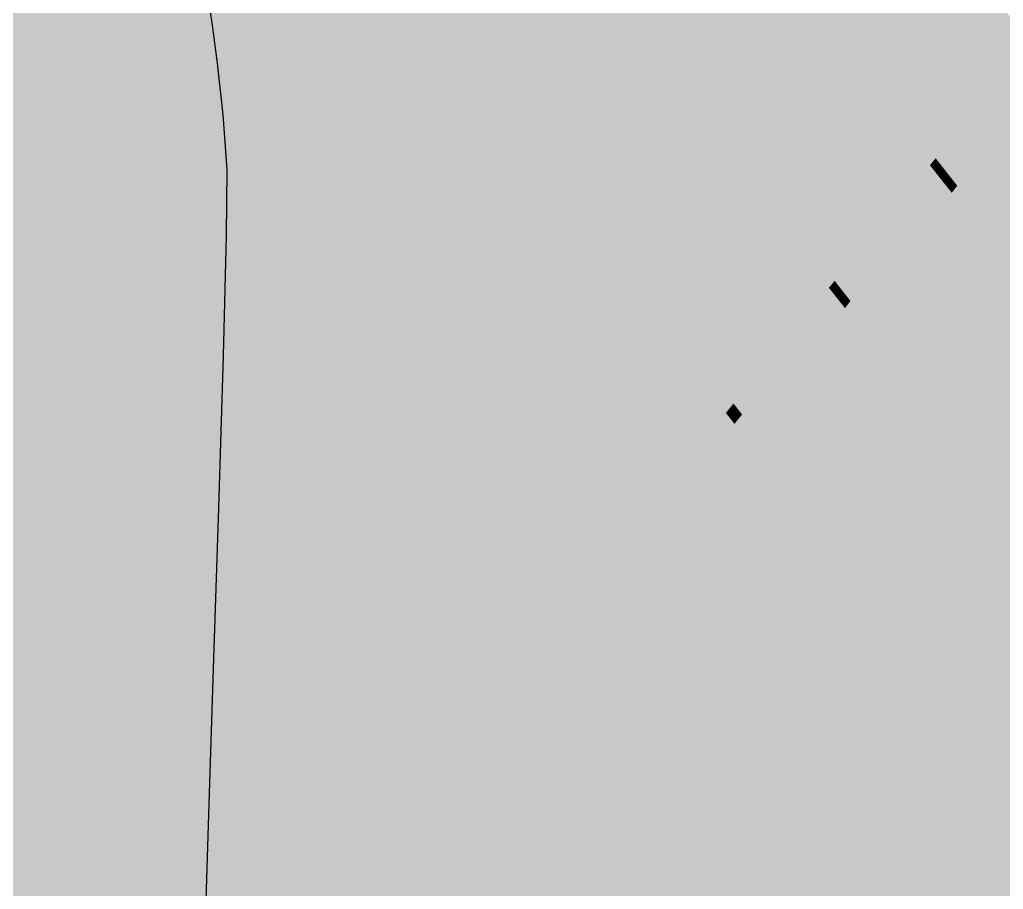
# Model space of a CAD drawing. Header units: millimetres. Extents: x 340454 to 342791, y 6993867 to 6995092.
# Drawn here: x 340781.39 to 340787.93, y 6994583.75 to 6994589.53 of the extents above; entities that cross this region are included whole.
import ezdxf

# ---------------------------------------------------------------- set-up
doc = ezdxf.new("R2010")
doc.units = ezdxf.units.MM
doc.header["$LTSCALE"] = 10
for name, color, linetype in [('A-MODELAGEM', 7, 'Continuous'), ('T-HM-CURVA_MESTRA', 20, 'Continuous'), ('TRAMA', 7, 'Continuous')]:
    doc.layers.add(name, color=color, linetype=linetype)

msp = doc.modelspace()

# ---------------------------------------------------------------- hatches: boundary and pattern name
at = {"layer": 'TRAMA'}
h = msp.add_hatch(dxfattribs=at)
h.set_pattern_fill('AR-HBONE', color=253, scale=0.0015)
h.set_pattern_definition([(45, (340795.55105, 6994588.16572), (0, 0.21552615), [0.4572, -0.1524]), (135, (340795.65882, 6994588.27348), (2e-17, 0.21552615), [0.4572, -0.1524])])
h.paths.add_polyline_path([(340797.3029, 6994588.7644, -0.082433), (340797.2634, 6994589.0025, -0.603956), (340798.4179, 6994589.6096), (340799.3891, 6994590.3458), (340799.7467, 6994591.9973), (340792.4289, 6994586.4499), (340794.2445, 6994586.446)])
h.paths.add_polyline_path([(340794.2445, 6994586.446), (340792.4289, 6994586.4499), (340786.1812, 6994581.7137), (340787.9896, 6994581.7043)])
h.paths.add_polyline_path([(340786.8341, 6994580.8283), (340786.8195, 6994580.8761), (340786.9129, 6994580.888), (340787.0244, 6994580.9726), (340787.0277, 6994580.9772), (340786.8586, 6994580.9995), (340786.8393, 6994581.1408), (340787.0292, 6994581.2964), (340787.2188, 6994581.204), (340787.208, 6994581.2834), (340787.3978, 6994581.4389), (340787.545, 6994581.3672), (340787.9896, 6994581.7043), (340786.1812, 6994581.7137), (340784.1376, 6994580.1646), (340784.8604, 6994579.3321)])
h.paths.add_polyline_path([(340784.8604, 6994579.3321), (340784.1376, 6994580.1646), (340780.2277, 6994577.2006), (340780.6925, 6994576.5708), (340782.0649, 6994576.5637), (340781.7576, 6994576.98), (340782.0764, 6994577.2217), (340782.3952, 6994577.4633)])
h.paths.add_polyline_path([(340782.0649, 6994576.5637), (340780.6925, 6994576.5708), (340784.4229, 6994571.5165), (340784.4065, 6994571.5809), (340784.5525, 6994571.6991), (340784.6951, 6994571.4446), (340784.5935, 6994571.2853), (340785.5882, 6994569.9377), (340785.516, 6994569.6596), (340787.5823, 6994569.6596), (340787.6438, 6994569.8968, 0.226177), (340787.4805, 6994570.7418), (340787.343, 6994570.928), (340787.3316, 6994570.9148), (340787.0896, 6994570.9555), (340787.0344, 6994571.159), (340786.9817, 6994571.0986), (340786.7552, 6994571.1367), (340786.6337, 6994571.047), (340786.3119, 6994570.8094), (340785.2713, 6994572.2194), (340785.2382, 6994572.2297), (340785.3754, 6994571.9849), (340785.2837, 6994571.8411), (340785.1474, 6994571.8834), (340785.0868, 6994572.1212), (340785.2256, 6994572.2336), (340785.1342, 6994572.262), (340785.0784, 6994572.4807), (340784.9995, 6994572.5877), (340784.9961, 6994572.587), (340785.0581, 6994572.4586), (340784.9128, 6994572.2319), (340785.0349, 6994572.014), (340784.9431, 6994571.8702), (340784.8069, 6994571.9125), (340784.7462, 6994572.1503), (340784.8797, 6994572.2584), (340784.7156, 6994572.2814), (340784.6126, 6994572.1207), (340784.4265, 6994572.1468), (340784.5089, 6994572.4047), (340784.4474, 6994572.6458), (340784.6113, 6994572.7785), (340784.5348, 6994572.8023), (340784.4741, 6994573.0401), (340784.5939, 6994573.1371), (340784.207, 6994573.6613), (340784.2052, 6994573.662), (340784.2058, 6994573.663), (340784.127, 6994573.7698), (340784.0064, 6994573.838), (340784.0027, 6994573.9382)])
h.paths.add_polyline_path([(340784.307, 6994573.0271), (340784.4497, 6994572.7726), (340784.3579, 6994572.6288), (340784.2217, 6994572.6711), (340784.161, 6994572.9089)], flags=16)
h.paths.add_polyline_path([(340784.2803, 6994572.6328), (340784.423, 6994572.3783), (340784.3312, 6994572.2344), (340784.195, 6994572.2768), (340784.1344, 6994572.5145)], flags=16)
h.paths.add_polyline_path([(340784.5792, 6994572.0935), (340784.7218, 6994571.839), (340784.63, 6994571.6951), (340784.4938, 6994571.7375), (340784.4332, 6994571.9752)], flags=16)
h.paths.add_polyline_path([(340784.8655, 6994571.8742), (340785.0082, 6994571.6197), (340784.9512, 6994571.5304), (340785.015, 6994571.3983), (340785.0866, 6994571.6228), (340785.0601, 6994571.7269), (340785.2061, 6994571.8451), (340785.3487, 6994571.5906), (340785.257, 6994571.4467), (340785.2528, 6994571.448), (340785.1978, 6994571.3622), (340785.0135, 6994571.388), (340784.8847, 6994571.1871), (340784.6987, 6994571.2132), (340784.7874, 6994571.4911), (340784.8376, 6994571.5004), (340784.7802, 6994571.5182), (340784.7196, 6994571.756)], flags=16)
h.paths.add_polyline_path([(340785.441, 6994571.637), (340785.6088, 6994571.6681), (340785.6708, 6994571.5396), (340785.5383, 6994571.3331), (340785.3523, 6994571.3591)], flags=16)
h.paths.add_polyline_path([(340785.0296, 6994571.2038), (340785.3201, 6994571.2313), (340785.4146, 6994571.0893), (340785.3208, 6994570.9818), (340785.0788, 6994571.0224)], flags=16)
h.paths.add_polyline_path([(340785.7042, 6994571.3168), (340785.8467, 6994571.3216), (340785.9822, 6994571.1169), (340785.8831, 6994570.9573), (340785.6648, 6994571.1508)], flags=16)
h.paths.add_polyline_path([(340785.3795, 6994571.02), (340785.67, 6994571.0476), (340785.7645, 6994570.9055), (340785.6707, 6994570.798), (340785.4287, 6994570.8386)], flags=16)
h.paths.add_polyline_path([(340814.6181, 6994581.9712), (340813.7431, 6994581.3008), (340814.2518, 6994580.6509), (340814.6181, 6994580.8343)])
h.paths.add_polyline_path([(340810.7105, 6994586.4099), (340809.9302, 6994586.4116), (340810.2148, 6994586.0302)])
edge = h.paths.add_edge_path()
edge.add_line((340803.8866, 6994595.1356), (340799.7467, 6994591.9973))
edge.add_line((340799.7467, 6994591.9973), (340799.3891, 6994590.3458))
edge.add_line((340799.3891, 6994590.3458), (340804.2474, 6994594.0288))
edge.add_line((340804.2474, 6994594.0288), (340804.489, 6994593.71))
edge.add_line((340804.489, 6994593.71), (340804.7307, 6994593.3913))
edge.add_line((340804.7307, 6994593.3913), (340804.7258, 6994593.3875))
edge.add_line((340804.7258, 6994593.3875), (340809.9302, 6994586.4116))
edge.add_line((340809.9302, 6994586.4116), (340810.7105, 6994586.4099))
edge.add_line((340810.7105, 6994586.4099), (340811.0218, 6994586.6485))
edge.add_line((340811.0218, 6994586.6485), (340810.1438, 6994586.6485))
edge.add_arc((341156.5, 6994848.5549), 434.2322, 215.704377, 217.095716, ccw=False)
edge = h.paths.add_edge_path()
edge.add_arc((341149.6129, 6994843.6542), 425.7899, 222.78602, 222.79408, ccw=False)
edge.add_line((340837.1276, 6994554.4312), (340835.6005, 6994554.4379))
edge.add_line((340835.6005, 6994554.4379), (340823.9081, 6994543.6563))
edge.add_line((340823.9081, 6994543.6563), (340825.5235, 6994543.6492))
edge.add_line((340825.5235, 6994543.6492), (340837.1683, 6994554.3872))
edge = h.paths.add_edge_path()
edge.add_line((340834.9275, 6994556.8265), (340834.3865, 6994556.8265))
edge.add_arc((341149.6099, 6994843.6516), 426.186, 222.299384, 222.538535)
edge.add_line((340835.5864, 6994555.5133), (340835.5867, 6994555.5136))
edge.add_line((340835.5867, 6994555.5136), (340835.8574, 6994555.2188))
edge.add_line((340835.8574, 6994555.2188), (340836.128, 6994554.9242))
edge.add_line((340836.128, 6994554.9242), (340835.6005, 6994554.4379))
edge.add_line((340835.6005, 6994554.4379), (340837.1276, 6994554.4312))
edge.add_arc((341149.6129, 6994843.6542), 425.7899, 222.348361, 222.78602, ccw=False)
edge = h.paths.add_edge_path()
edge.add_line((340814.6181, 6994580.8343), (340814.2522, 6994580.6504))
edge.add_arc((341149.6099, 6994843.6516), 426.186, 218.104996, 222.299384)
edge.add_line((340834.3865, 6994556.8265), (340834.9275, 6994556.8265))
edge.add_arc((341149.1922, 6994843.2736), 425.2226, 218.110563, 222.348646, ccw=False)
h.paths.add_polyline_path([(340817.9425, 6994536.6586), (340816.3612, 6994536.6973), (340815.1677, 6994535.5967), (340815.361, 6994535.3774), (340815.3549, 6994535.3721), (340815.8828, 6994534.7592)])
h.paths.add_polyline_path([(340820.1464, 6994538.6908), (340819.4247, 6994539.5221), (340816.3612, 6994536.6973), (340817.9425, 6994536.6586)], flags=17)
h.paths.add_polyline_path([(340818.5808, 6994538.0143), (340819.6258, 6994538.9288), (340819.6316, 6994538.9338), (340819.6094, 6994538.9591), (340818.5702, 6994538.0496), (340818.5587, 6994538.0396)], flags=16)
h.paths.add_polyline_path([(340819.6872, 6994538.8703), (340818.6479, 6994537.9608), (340818.6364, 6994537.9508), (340818.6585, 6994537.9254), (340819.7036, 6994538.84), (340819.7093, 6994538.845)], flags=16)
h.paths.add_polyline_path([(340818.6326, 6994537.9551), (340818.6105, 6994537.9804), (340818.5846, 6994538.01), (340818.5961, 6994538.02), (340819.6353, 6994538.9295), (340819.6575, 6994538.9042), (340819.6834, 6994538.8746)], flags=16)
h.paths.add_polyline_path([(340818.6623, 6994537.9212), (340818.6738, 6994537.9312), (340819.7131, 6994538.8407), (340819.7352, 6994538.8154), (340819.7611, 6994538.7858), (340819.8742, 6994538.6471), (340819.8693, 6994538.6429), (340819.8449, 6994538.6215), (340818.859, 6994537.7649), (340818.862, 6994537.7614), (340818.8328, 6994537.7358), (340818.7151, 6994537.8704), (340818.7103, 6994537.8662), (340818.6882, 6994537.8916)], flags=16)
h.paths.add_polyline_path([(340818.5549, 6994538.0439), (340818.5327, 6994538.0692), (340818.5443, 6994538.0792), (340819.5835, 6994538.9887), (340819.6057, 6994538.9634)], flags=16)
h.paths.add_polyline_path([(340818.779, 6994537.8071), (340819.8106, 6994538.7099), (340819.8461, 6994538.6694), (340818.8145, 6994537.7666)], flags=0)
h.paths.add_polyline_path([(340825.5235, 6994543.6492), (340823.9081, 6994543.6563), (340819.4247, 6994539.5221), (340820.1464, 6994538.6908)], flags=17)
h.paths.add_polyline_path([(340821.1937, 6994540.2383), (340820.1545, 6994539.3288), (340820.143, 6994539.3187), (340820.1651, 6994539.2934), (340821.2101, 6994540.2079), (340821.2159, 6994540.2129)], flags=16)
h.paths.add_polyline_path([(340821.1419, 6994540.2975), (340821.1641, 6994540.2722), (340821.19, 6994540.2426), (340820.1392, 6994539.323), (340820.1171, 6994539.3483), (340820.0911, 6994539.3779), (340820.1027, 6994539.388)], flags=16)
h.paths.add_polyline_path([(340820.2466, 6994539.2003), (340820.2687, 6994539.175), (340820.2735, 6994539.1791), (340820.2707, 6994539.1823)], flags=16)
h.paths.add_polyline_path([(340820.191, 6994539.2638), (340821.236, 6994540.1783), (340821.2418, 6994540.1833), (340821.2197, 6994540.2087), (340820.1804, 6994539.2992), (340820.1689, 6994539.2891)], flags=16)
h.paths.add_polyline_path([(340821.2456, 6994540.1791), (340821.2677, 6994540.1537), (340821.2974, 6994540.1198), (340820.2581, 6994539.2103), (340820.2466, 6994539.2003), (340820.2207, 6994539.2299), (340820.1948, 6994539.2595), (340820.2063, 6994539.2696)], flags=16)
h.paths.add_polyline_path([(340820.3922, 6994539.0532), (340820.3874, 6994539.0489), (340820.3881, 6994539.0481), (340820.3929, 6994539.0524)], flags=16)
h.paths.add_polyline_path([(340821.3072, 6994540.0893), (340821.312, 6994540.0936), (340821.4326, 6994539.9558), (340821.4277, 6994539.9516), (340821.4045, 6994539.9781), (340820.3729, 6994539.0753), (340820.3374, 6994539.1159), (340821.369, 6994540.0186)], flags=16)
h.paths.add_polyline_path([(340821.4326, 6994539.9558), (340821.4287, 6994539.9603), (340821.4238, 6994539.956), (340821.4033, 6994539.9303)], flags=0)
edge = h.paths.add_edge_path()
edge.add_line((340829.4804, 6994549.0904), (340835.2682, 6994554.6777))
edge.add_line((340835.2682, 6994554.6777), (340834.9976, 6994554.9723))
edge.add_line((340834.9976, 6994554.9723), (340835.2919, 6994555.2426))
edge.add_arc((341149.6099, 6994843.6516), 426.586, 222.250518, 222.538586, ccw=False)
edge.add_line((340833.8459, 6994556.8265), (340833.1707, 6994556.8265))
edge.add_arc((341149.6099, 6994843.6516), 427.086, 222.189617, 222.391963)
edge.add_arc((340833.4471, 6994555.0366), 1, -47.31989, 42.39196, ccw=False)
edge.add_line((340834.125, 6994554.3014), (340833.7555, 6994553.9608))
edge.add_arc((340833.3161, 6994554.3155), 0.5648, 304.27244, 321.08777, ccw=False)
edge.add_line((340833.6341, 6994553.8488), (340814.5635, 6994536.2414))
edge.add_line((340814.5635, 6994536.2414), (340814.9393, 6994535.8756))
edge.add_line((340814.9393, 6994535.8756), (340829.4804, 6994549.0904))
h.paths.add_polyline_path([(340820.5685, 6994541.8006), (340822.3498, 6994543.4432)], flags=16)
h.paths.add_polyline_path([(340804.7718, 6994593.3259), (340805.5586, 6994592.3156), (340805.2953, 6994592.6242), (340805.0022, 6994593.017)], flags=17)
h.paths.add_polyline_path([(340798.235, 6994591.7693), (340798.1847, 6994591.7311), (340800.1157, 6994593.1949), (340800.166, 6994593.2331)])
h = msp.add_hatch(dxfattribs=at)
h.set_pattern_fill('MUDST', color=253, scale=0.8)
h.set_pattern_definition([(0, (340635.80378, 6994418.6693), (0.4, 0.2), [0.2, -0.2, 0, -0.2, 0, -0.2])])
h.paths.add_polyline_path([(340808.0057, 6994580.9863), (340811.5949, 6994582.6062, -0.002074), (340809.3998, 6994585.4775), (340805.0417, 6994583.941, -0.464239), (340800.8192, 6994582.4523), (340788.2565, 6994578.0232, -0.313055), (340789.5571, 6994576.1495, -0.281576), (340788.4681, 6994574.369, 0.168125), (340787.5705, 6994570.5947, -0.181201), (340787.6438, 6994569.8968), (340786.4866, 6994565.4377), (340788.5497, 6994564.6844), (340790.0175, 6994568.3153), (340795.4723, 6994573.5076), (340796.071, 6994576.8837)])
h.paths.add_polyline_path([(340787.3813, 6994568.4216), (340787.7733, 6994568.3095), (340787.7825, 6994568.3418), (340787.3906, 6994568.454)], flags=16)
h.paths.add_polyline_path([(340788.054, 6994569.2905), (340787.662, 6994569.4026), (340787.6528, 6994569.3703), (340788.0447, 6994569.2582)], flags=16)
h.paths.add_polyline_path([(340788.1728, 6994569.7056), (340788.1108, 6994569.4889), (340788.2578, 6994569.4468), (340788.256, 6994569.4406), (340788.2471, 6994569.4095), (340787.8833, 6994568.155), (340787.8878, 6994568.1538), (340787.8771, 6994568.1164), (340787.7301, 6994568.1585), (340787.6681, 6994567.9418), (340787.2761, 6994568.0539), (340787.3364, 6994568.2646), (340787.3499, 6994568.3117), (340787.3634, 6994568.3591), (340787.377, 6994568.4065), (340787.769, 6994568.2944), (340787.7597, 6994568.262), (340787.7461, 6994568.2146), (340787.7319, 6994568.1647), (340787.7932, 6994568.1472), (340787.7934, 6994568.1478), (340788.1703, 6994569.4651), (340788.109, 6994569.4827), (340788.099, 6994569.4479), (340788.0855, 6994569.4005), (340788.0719, 6994569.353), (340788.0583, 6994569.3056), (340787.6664, 6994569.4177), (340787.6756, 6994569.4501), (340787.6892, 6994569.4975), (340787.7028, 6994569.5449), (340787.7163, 6994569.5924), (340787.7808, 6994569.8178)], flags=16)
h.paths.add_polyline_path([(340787.9861, 6994569.0533), (340787.5942, 6994569.1655), (340787.5849, 6994569.1331), (340787.9769, 6994569.021)], flags=16)
h.paths.add_polyline_path([(340788.0404, 6994569.2431), (340788.0312, 6994569.2107), (340788.0176, 6994569.1633), (340788.004, 6994569.1158), (340787.9905, 6994569.0684), (340787.5985, 6994569.1806), (340787.6077, 6994569.2129), (340787.6213, 6994569.2603), (340787.6349, 6994569.3078), (340787.6485, 6994569.3552)], flags=16)
h.paths.add_polyline_path([(340787.9183, 6994568.8161), (340787.5263, 6994568.9283), (340787.5171, 6994568.896), (340787.909, 6994568.7838)], flags=16)
h.paths.add_polyline_path([(340787.9726, 6994569.0059), (340787.9633, 6994568.9735), (340787.9497, 6994568.9261), (340787.9362, 6994568.8787), (340787.9226, 6994568.8312), (340787.5306, 6994568.9434), (340787.5399, 6994568.9757), (340787.5535, 6994569.0232), (340787.567, 6994569.0706), (340787.5806, 6994569.118)], flags=16)
h.paths.add_polyline_path([(340787.8504, 6994568.579), (340787.4584, 6994568.6911), (340787.4492, 6994568.6588), (340787.8411, 6994568.5466)], flags=16)
h.paths.add_polyline_path([(340787.9047, 6994568.7687), (340787.8954, 6994568.7364), (340787.8819, 6994568.6889), (340787.8683, 6994568.6415), (340787.8547, 6994568.5941), (340787.4628, 6994568.7062), (340787.472, 6994568.7386), (340787.4856, 6994568.786), (340787.4992, 6994568.8334), (340787.5127, 6994568.8809)], flags=16)
h.paths.add_polyline_path([(340787.8368, 6994568.5315), (340787.8276, 6994568.4992), (340787.814, 6994568.4518), (340787.8004, 6994568.4043), (340787.7869, 6994568.3569), (340787.3949, 6994568.4691), (340787.4041, 6994568.5014), (340787.4177, 6994568.5488), (340787.4313, 6994568.5963), (340787.4449, 6994568.6437)], flags=16)
h.paths.add_polyline_path([(340811.3994, 6994573.994), (340811.8989, 6994574.4546), (340811.6228, 6994574.7539), (340811.1234, 6994574.2933)], flags=24)

# ---------------------------------------------------------------- linework, layer by layer
at = {"layer": 'A-MODELAGEM', "color": 11, "linetype": 'Continuous', "lineweight": -3}
for points in [[(340778.5567, 6994594.5658), (340778.009, 6994584.0229), (340784.5811, 6994585.9455)], [(340778.7715, 6994594.5297), (340778.5567, 6994594.5658), (340784.5811, 6994585.9455)], [(340778.7715, 6994594.5297), (340784.5811, 6994585.9455), (340785.0982, 6994586.5015)], [(340778.7715, 6994594.5297), (340785.0982, 6994586.5015), (340778.878, 6994594.5118)], [(340778.878, 6994594.5118), (340785.0982, 6994586.5015), (340785.1132, 6994586.5175)], [(340778.8901, 6994594.5098), (340778.878, 6994594.5118), (340785.1132, 6994586.5175)], [(340778.8901, 6994594.5098), (340785.1132, 6994586.5175), (340785.1396, 6994586.5459)], [(340778.8901, 6994594.5098), (340785.1396, 6994586.5459), (340779.9495, 6994594.332)], [(340779.9495, 6994594.332), (340785.1396, 6994586.5459), (340785.2986, 6994586.7169)], [(340780.2514, 6994594.2813), (340779.9495, 6994594.332), (340785.2986, 6994586.7169)], [(340780.2514, 6994594.2813), (340785.2986, 6994586.7169), (340785.809, 6994587.2656)], [(340780.2514, 6994594.2813), (340785.809, 6994587.2656), (340780.3508, 6994594.2646)], [(340780.3508, 6994594.2646), (340785.809, 6994587.2656), (340785.8246, 6994587.2824)], [(340780.3508, 6994594.2646), (340785.8246, 6994587.2824), (340780.45, 6994594.248)], [(340780.45, 6994594.248), (340785.8246, 6994587.2824), (340785.8404, 6994587.2994)], [(340780.4665, 6994594.2452), (340780.45, 6994594.248), (340785.8404, 6994587.2994)], [(340780.4665, 6994594.2452), (340785.8404, 6994587.2994), (340785.8657, 6994587.3266)], [(340780.4665, 6994594.2452), (340785.8657, 6994587.3266), (340781.4379, 6994594.0822)], [(340781.8314, 6994594.0161), (340781.4379, 6994594.0822), (340786.0316, 6994587.5049)], [(340781.4379, 6994594.0822), (340785.8657, 6994587.3266), (340786.0316, 6994587.5049)], [(340781.8314, 6994594.0161), (340786.5354, 6994588.0465), (340781.9252, 6994594.0004)], [(340781.8314, 6994594.0161), (340786.0316, 6994587.5049), (340786.5354, 6994588.0465)], [(340781.9457, 6994593.9969), (340781.9252, 6994594.0004), (340786.5523, 6994588.0647)], [(340781.9252, 6994594.0004), (340786.5354, 6994588.0465), (340786.5523, 6994588.0647)], [(340782.8377, 6994593.8472), (340781.9457, 6994593.9969), (340786.5765, 6994588.0907)], [(340781.9457, 6994593.9969), (340786.5523, 6994588.0647), (340786.5765, 6994588.0907)], [(340783.3199, 6994593.7663), (340782.8377, 6994593.8472), (340786.7486, 6994588.2757)], [(340782.8377, 6994593.8472), (340786.5765, 6994588.0907), (340786.7486, 6994588.2757)], [(340787.2455, 6994588.81), (340783.4079, 6994593.7515), (340783.3199, 6994593.7663)], [(340787.2455, 6994588.81), (340783.3199, 6994593.7663), (340786.7486, 6994588.2757)], [(340787.2635, 6994588.8293), (340783.4322, 6994593.7474), (340783.4079, 6994593.7515)], [(340787.2635, 6994588.8293), (340783.4079, 6994593.7515), (340787.2455, 6994588.81)], [(340787.2867, 6994588.8542), (340784.2442, 6994593.6111), (340783.4322, 6994593.7474)], [(340787.2867, 6994588.8542), (340783.4322, 6994593.7474), (340787.2635, 6994588.8293)], [(340784.8164, 6994593.5151), (340784.2442, 6994593.6111), (340787.465, 6994589.0459)], [(340787.465, 6994589.0459), (340784.2442, 6994593.6111), (340787.2867, 6994588.8542)], [(340787.955, 6994589.5727), (340784.8164, 6994593.5151), (340787.465, 6994589.0459)], [(340788.0194, 6994589.4918), (340787.955, 6994589.5727), (340787.465, 6994589.0459)], [(340788.0194, 6994589.4918), (340787.465, 6994589.0459), (340787.536, 6994588.9451)], [(340788.1098, 6994589.3783), (340788.0194, 6994589.4918), (340787.536, 6994588.9451)], [(340788.1098, 6994589.3783), (340787.536, 6994588.9451), (340787.6362, 6994588.8032)], [(340788.1423, 6994589.3374), (340788.1098, 6994589.3783), (340787.6362, 6994588.8032)], [(340788.1423, 6994589.3374), (340787.6362, 6994588.8032), (340787.6723, 6994588.752)], [(340788.1803, 6994589.2896), (340788.1423, 6994589.3374), (340787.6723, 6994588.752)], [(340788.1803, 6994589.2896), (340787.6723, 6994588.752), (340787.7146, 6994588.692)], [(340788.2255, 6994589.2329), (340788.1803, 6994589.2896), (340787.7146, 6994588.692)], [(340788.2255, 6994589.2329), (340787.7146, 6994588.692), (340787.765, 6994588.6206)], [(340788.2799, 6994589.1645), (340788.2255, 6994589.2329), (340787.765, 6994588.6206)], [(340788.2799, 6994589.1645), (340787.765, 6994588.6206), (340787.8258, 6994588.5344)], [(340788.3469, 6994589.0804), (340788.2799, 6994589.1645), (340787.8258, 6994588.5344)], [(340788.3469, 6994589.0804), (340787.8258, 6994588.5344), (340787.9009, 6994588.428)], [(340788.4312, 6994588.9745), (340788.3469, 6994589.0804), (340787.9009, 6994588.428)], [(340787.536, 6994588.9451), (340787.465, 6994589.0459), (340787.2867, 6994588.8542)], [(340788.4312, 6994588.9745), (340787.9009, 6994588.428), (340787.9957, 6994588.2935)], [(340787.536, 6994588.9451), (340787.2867, 6994588.8542), (340787.3663, 6994588.7531)], [(340787.6362, 6994588.8032), (340787.536, 6994588.9451), (340787.3663, 6994588.7531)], [(340787.3434, 6994588.7273), (340787.2635, 6994588.8293), (340787.2455, 6994588.81)], [(340787.3663, 6994588.7531), (340787.2867, 6994588.8542), (340787.2635, 6994588.8293)], [(340787.3663, 6994588.7531), (340787.2635, 6994588.8293), (340787.3434, 6994588.7273)], [(340787.3263, 6994588.708), (340787.2455, 6994588.81), (340786.7486, 6994588.2757)], [(340787.3434, 6994588.7273), (340787.2455, 6994588.81), (340787.3263, 6994588.708)], [(340787.4781, 6994588.6112), (340787.3663, 6994588.7531), (340787.3434, 6994588.7273)], [(340787.4781, 6994588.6112), (340787.6362, 6994588.8032), (340787.3663, 6994588.7531)], [(340787.6723, 6994588.752), (340787.6362, 6994588.8032), (340787.4781, 6994588.6112)], [(340787.5183, 6994588.5602), (340787.6723, 6994588.752), (340787.4781, 6994588.6112)], [(340787.7146, 6994588.692), (340787.6723, 6994588.752), (340787.5183, 6994588.5602)], [(340787.3263, 6994588.708), (340786.7486, 6994588.2757), (340786.8351, 6994588.1524)], [(340787.4398, 6994588.5647), (340787.3263, 6994588.708), (340786.8351, 6994588.1524)], [(340787.4557, 6994588.584), (340787.3434, 6994588.7273), (340787.3263, 6994588.708)], [(340787.4398, 6994588.5647), (340787.4557, 6994588.584), (340787.3263, 6994588.708)], [(340787.4781, 6994588.6112), (340787.3434, 6994588.7273), (340787.4557, 6994588.584)], [(340787.5654, 6994588.5004), (340787.7146, 6994588.692), (340787.5183, 6994588.5602)], [(340787.765, 6994588.6206), (340787.7146, 6994588.692), (340787.5654, 6994588.5004)], [(340787.6212, 6994588.4295), (340787.765, 6994588.6206), (340787.5654, 6994588.5004)], [(340787.8258, 6994588.5344), (340787.765, 6994588.6206), (340787.6212, 6994588.4295)], [(340787.4398, 6994588.5647), (340786.8351, 6994588.1524), (340786.9571, 6994587.9786)], [(340787.4806, 6994588.5132), (340787.4398, 6994588.5647), (340786.9571, 6994587.9786)], [(340787.496, 6994588.5325), (340787.4557, 6994588.584), (340787.4398, 6994588.5647)], [(340787.4806, 6994588.5132), (340787.496, 6994588.5325), (340787.4398, 6994588.5647)], [(340787.5183, 6994588.5602), (340787.4781, 6994588.6112), (340787.4557, 6994588.584)], [(340787.5183, 6994588.5602), (340787.4557, 6994588.584), (340787.496, 6994588.5325)], [(340787.5654, 6994588.5004), (340787.5183, 6994588.5602), (340787.496, 6994588.5325)], [(340787.4806, 6994588.5132), (340786.9571, 6994587.9786), (340787.0011, 6994587.916)], [(340787.5283, 6994588.4529), (340787.4806, 6994588.5132), (340787.0011, 6994587.916)], [(340787.5433, 6994588.4721), (340787.496, 6994588.5325), (340787.4806, 6994588.5132)], [(340787.5283, 6994588.4529), (340787.5433, 6994588.4721), (340787.4806, 6994588.5132)], [(340787.5654, 6994588.5004), (340787.496, 6994588.5325), (340787.5433, 6994588.4721)], [(340787.6212, 6994588.4295), (340787.5654, 6994588.5004), (340787.5433, 6994588.4721)], [(340787.6886, 6994588.3439), (340787.8258, 6994588.5344), (340787.6212, 6994588.4295)], [(340787.9009, 6994588.428), (340787.8258, 6994588.5344), (340787.6886, 6994588.3439)], [(340787.5283, 6994588.4529), (340787.0011, 6994587.916), (340787.0527, 6994587.8425)], [(340787.585, 6994588.3813), (340787.5283, 6994588.4529), (340787.0527, 6994587.8425)], [(340787.5994, 6994588.4005), (340787.5433, 6994588.4721), (340787.5283, 6994588.4529)], [(340787.585, 6994588.3813), (340787.5994, 6994588.4005), (340787.5283, 6994588.4529)], [(340787.6212, 6994588.4295), (340787.5433, 6994588.4721), (340787.5994, 6994588.4005)], [(340787.6886, 6994588.3439), (340787.6212, 6994588.4295), (340787.5994, 6994588.4005)], [(340787.7715, 6994588.2387), (340787.9009, 6994588.428), (340787.6886, 6994588.3439)], [(340787.9957, 6994588.2935), (340787.9009, 6994588.428), (340787.7715, 6994588.2387)], [(340787.585, 6994588.3813), (340787.0527, 6994587.8425), (340787.114, 6994587.7551)], [(340787.6534, 6994588.295), (340787.585, 6994588.3813), (340787.114, 6994587.7551)], [(340787.6671, 6994588.3141), (340787.5994, 6994588.4005), (340787.585, 6994588.3813)], [(340787.6534, 6994588.295), (340787.6671, 6994588.3141), (340787.585, 6994588.3813)], [(340787.6886, 6994588.3439), (340787.5994, 6994588.4005), (340787.6671, 6994588.3141)], [(340787.6534, 6994588.295), (340787.114, 6994587.7551), (340787.1882, 6994587.6495)], [(340787.7374, 6994588.1889), (340787.6534, 6994588.295), (340787.1882, 6994587.6495)], [(340787.7504, 6994588.2078), (340787.6671, 6994588.3141), (340787.6534, 6994588.295)], [(340787.7374, 6994588.1889), (340787.7504, 6994588.2078), (340787.6534, 6994588.295)], [(340787.7715, 6994588.2387), (340787.6886, 6994588.3439), (340787.6671, 6994588.3141)], [(340787.7715, 6994588.2387), (340787.6671, 6994588.3141), (340787.7504, 6994588.2078)], [(340787.8759, 6994588.1062), (340787.9957, 6994588.2935), (340787.7715, 6994588.2387)], [(340788.1194, 6994588.1182), (340787.9957, 6994588.2935), (340787.8759, 6994588.1062)], [(340786.8351, 6994588.1524), (340786.7486, 6994588.2757), (340786.5765, 6994588.0907)], [(340787.8759, 6994588.1062), (340787.7715, 6994588.2387), (340787.7504, 6994588.2078)], [(340787.7374, 6994588.1889), (340787.1882, 6994587.6495), (340787.2796, 6994587.5192)], [(340787.8433, 6994588.0552), (340787.7374, 6994588.1889), (340787.2796, 6994587.5192)], [(340787.8553, 6994588.0739), (340787.7504, 6994588.2078), (340787.7374, 6994588.1889)], [(340787.8433, 6994588.0552), (340787.8553, 6994588.0739), (340787.7374, 6994588.1889)], [(340787.8759, 6994588.1062), (340787.7504, 6994588.2078), (340787.8553, 6994588.0739)], [(340786.8351, 6994588.1524), (340786.5765, 6994588.0907), (340786.6724, 6994587.9683)], [(340786.9571, 6994587.9786), (340786.8351, 6994588.1524), (340786.6724, 6994587.9683)], [(340788.0115, 6994587.9341), (340787.8759, 6994588.1062), (340787.8553, 6994588.0739)], [(340788.0115, 6994587.9341), (340788.1194, 6994588.1182), (340787.8759, 6994588.1062)], [(340786.6325, 6994587.9233), (340786.5354, 6994588.0465), (340786.0316, 6994587.5049)], [(340786.6485, 6994587.9413), (340786.5523, 6994588.0647), (340786.5354, 6994588.0465)], [(340786.6485, 6994587.9413), (340786.5354, 6994588.0465), (340786.6325, 6994587.9233)], [(340786.6724, 6994587.9683), (340786.5765, 6994588.0907), (340786.5523, 6994588.0647)], [(340786.6724, 6994587.9683), (340786.5523, 6994588.0647), (340786.6485, 6994587.9413)], [(340787.8433, 6994588.0552), (340787.2796, 6994587.5192), (340787.3952, 6994587.3545)], [(340787.9808, 6994587.8817), (340787.8433, 6994588.0552), (340787.3952, 6994587.3545)], [(340787.9915, 6994587.9), (340787.8553, 6994588.0739), (340787.8433, 6994588.0552)], [(340787.9808, 6994587.8817), (340787.9915, 6994587.9), (340787.8433, 6994588.0552)], [(340788.0115, 6994587.9341), (340787.8553, 6994588.0739), (340787.9915, 6994587.9)], [(340786.8071, 6994587.7965), (340786.6724, 6994587.9683), (340786.6485, 6994587.9413)], [(340786.9571, 6994587.9786), (340786.6724, 6994587.9683), (340786.8071, 6994587.7965)], [(340787.0011, 6994587.916), (340786.9571, 6994587.9786), (340786.8071, 6994587.7965)], [(340786.6325, 6994587.9233), (340786.0316, 6994587.5049), (340786.1335, 6994587.3589)], [(340786.7689, 6994587.7502), (340786.6325, 6994587.9233), (340786.1335, 6994587.3589)], [(340786.7836, 6994587.768), (340786.6485, 6994587.9413), (340786.6325, 6994587.9233)], [(340786.7836, 6994587.768), (340786.6325, 6994587.9233), (340786.7689, 6994587.7502)], [(340786.8071, 6994587.7965), (340786.6485, 6994587.9413), (340786.7836, 6994587.768)], [(340787.0011, 6994587.916), (340786.8071, 6994587.7965), (340786.8556, 6994587.7347)], [(340787.0527, 6994587.8425), (340787.0011, 6994587.916), (340786.8556, 6994587.7347)], [(340787.0527, 6994587.8425), (340786.8556, 6994587.7347), (340786.9123, 6994587.6624)], [(340787.114, 6994587.7551), (340787.0527, 6994587.8425), (340786.9123, 6994587.6624)], [(340787.9808, 6994587.8817), (340787.3952, 6994587.3545), (340787.546, 6994587.1397)], [(340788.1664, 6994587.6473), (340787.9808, 6994587.8817), (340787.546, 6994587.1397)], [(340786.8556, 6994587.7347), (340786.8071, 6994587.7965), (340786.7836, 6994587.768)], [(340786.7689, 6994587.7502), (340786.1335, 6994587.3589), (340786.2772, 6994587.1531)], [(340786.818, 6994587.6879), (340786.7689, 6994587.7502), (340786.2772, 6994587.1531)], [(340786.8322, 6994587.7056), (340786.7836, 6994587.768), (340786.7689, 6994587.7502)], [(340786.8322, 6994587.7056), (340786.7689, 6994587.7502), (340786.818, 6994587.6879)], [(340786.8556, 6994587.7347), (340786.7836, 6994587.768), (340786.8322, 6994587.7056)], [(340786.8891, 6994587.6326), (340786.8322, 6994587.7056), (340786.818, 6994587.6879)], [(340786.9123, 6994587.6624), (340786.8556, 6994587.7347), (340786.8322, 6994587.7056)], [(340786.9123, 6994587.6624), (340786.8322, 6994587.7056), (340786.8891, 6994587.6326)], [(340786.9796, 6994587.5765), (340787.114, 6994587.7551), (340786.9123, 6994587.6624)], [(340787.1882, 6994587.6495), (340787.114, 6994587.7551), (340786.9796, 6994587.5765)], [(340786.818, 6994587.6879), (340786.2772, 6994587.1531), (340786.3291, 6994587.0789)], [(340786.8754, 6994587.615), (340786.818, 6994587.6879), (340786.3291, 6994587.0789)], [(340786.8891, 6994587.6326), (340786.818, 6994587.6879), (340786.8754, 6994587.615)], [(340786.9796, 6994587.5765), (340786.9123, 6994587.6624), (340786.8891, 6994587.6326)], [(340787.0609, 6994587.4728), (340787.1882, 6994587.6495), (340786.9796, 6994587.5765)], [(340787.2796, 6994587.5192), (340787.1882, 6994587.6495), (340787.0609, 6994587.4728)], [(340788.1664, 6994587.6473), (340787.546, 6994587.1397), (340787.7508, 6994586.8479)], [(340788.3976, 6994587.3554), (340788.1664, 6994587.6473), (340787.7508, 6994586.8479)], [(340786.8754, 6994587.615), (340786.3291, 6994587.0789), (340786.3898, 6994586.9919)], [(340786.9436, 6994587.5285), (340786.8754, 6994587.615), (340786.3898, 6994586.9919)], [(340786.9567, 6994587.5459), (340786.8891, 6994587.6326), (340786.8754, 6994587.615)], [(340786.9436, 6994587.5285), (340786.9567, 6994587.5459), (340786.8754, 6994587.615)], [(340786.9796, 6994587.5765), (340786.8891, 6994587.6326), (340786.9567, 6994587.5459)], [(340787.0609, 6994587.4728), (340786.9796, 6994587.5765), (340786.9567, 6994587.5459)], [(340786.9436, 6994587.5285), (340786.3898, 6994586.9919), (340786.4621, 6994586.8884)], [(340787.0258, 6994587.4242), (340786.9436, 6994587.5285), (340786.4621, 6994586.8884)], [(340787.0382, 6994587.4413), (340786.9567, 6994587.5459), (340786.9436, 6994587.5285)], [(340787.0258, 6994587.4242), (340787.0382, 6994587.4413), (340786.9436, 6994587.5285)], [(340787.0609, 6994587.4728), (340786.9567, 6994587.5459), (340787.0382, 6994587.4413)], [(340787.1608, 6994587.3454), (340787.2796, 6994587.5192), (340787.0609, 6994587.4728)], [(340787.3952, 6994587.3545), (340787.2796, 6994587.5192), (340787.1608, 6994587.3454)], [(340786.1335, 6994587.3589), (340786.0316, 6994587.5049), (340785.8657, 6994587.3266)], [(340787.1608, 6994587.3454), (340787.0609, 6994587.4728), (340787.0382, 6994587.4413)], [(340787.0258, 6994587.4242), (340786.4621, 6994586.8884), (340786.5495, 6994586.7632)], [(340787.127, 6994587.2958), (340787.0258, 6994587.4242), (340786.5495, 6994586.7632)], [(340787.1385, 6994587.3127), (340787.0382, 6994587.4413), (340787.0258, 6994587.4242)], [(340787.127, 6994587.2958), (340787.1385, 6994587.3127), (340787.0258, 6994587.4242)], [(340787.1608, 6994587.3454), (340787.0382, 6994587.4413), (340787.1385, 6994587.3127)], [(340790.3813, 6994584.9211), (340788.481, 6994587.4284), (340787.6954, 6994586.7412)], [(340785.9779, 6994587.1828), (340785.8657, 6994587.3266), (340785.8404, 6994587.2994)], [(340786.1335, 6994587.3589), (340785.8657, 6994587.3266), (340785.9779, 6994587.1828)], [(340786.2772, 6994587.1531), (340786.1335, 6994587.3589), (340785.9779, 6994587.1828)], [(340787.2648, 6994587.1506), (340787.1385, 6994587.3127), (340787.127, 6994587.2958)], [(340787.2867, 6994587.1848), (340787.1608, 6994587.3454), (340787.1385, 6994587.3127)], [(340787.2867, 6994587.1848), (340787.1385, 6994587.3127), (340787.2648, 6994587.1506)], [(340787.2867, 6994587.1848), (340787.3952, 6994587.3545), (340787.1608, 6994587.3454)], [(340787.546, 6994587.1397), (340787.3952, 6994587.3545), (340787.2867, 6994587.1848)], [(340788.3976, 6994587.3554), (340787.7508, 6994586.8479), (340787.7761, 6994586.8118)], [(340788.3976, 6994587.3554), (340787.7761, 6994586.8118), (340787.9439, 6994586.5728)], [(340785.9234, 6994587.1212), (340785.809, 6994587.2656), (340785.2986, 6994586.7169)], [(340785.938, 6994587.1377), (340785.8246, 6994587.2824), (340785.809, 6994587.2656)], [(340785.938, 6994587.1377), (340785.809, 6994587.2656), (340785.9234, 6994587.1212)], [(340785.9528, 6994587.1545), (340785.8404, 6994587.2994), (340785.8246, 6994587.2824)], [(340785.9528, 6994587.1545), (340785.8246, 6994587.2824), (340785.938, 6994587.1377)], [(340785.9779, 6994587.1828), (340785.8404, 6994587.2994), (340785.9528, 6994587.1545)], [(340787.127, 6994587.2958), (340786.5495, 6994586.7632), (340786.6573, 6994586.6089)], [(340787.2543, 6994587.1342), (340787.127, 6994587.2958), (340786.6573, 6994586.6089)], [(340787.2543, 6994587.1342), (340787.2648, 6994587.1506), (340787.127, 6994587.2958)], [(340786.1354, 6994586.9809), (340785.9779, 6994587.1828), (340785.9528, 6994587.1545)], [(340786.2772, 6994587.1531), (340785.9779, 6994587.1828), (340786.1354, 6994586.9809)], [(340787.4502, 6994586.9763), (340787.2867, 6994587.1848), (340787.2648, 6994587.1506)], [(340787.4502, 6994586.9763), (340787.546, 6994587.1397), (340787.2867, 6994587.1848)], [(340785.9234, 6994587.1212), (340785.2986, 6994586.7169), (340785.4169, 6994586.5484)], [(340786.084, 6994586.9185), (340785.9234, 6994587.1212), (340785.4169, 6994586.5484)], [(340786.0973, 6994586.9346), (340785.938, 6994587.1377), (340785.9234, 6994587.1212)], [(340786.0973, 6994586.9346), (340785.9234, 6994587.1212), (340786.084, 6994586.9185)], [(340786.1107, 6994586.951), (340785.9528, 6994587.1545), (340785.938, 6994587.1377)], [(340786.1107, 6994586.951), (340785.938, 6994587.1377), (340786.0973, 6994586.9346)], [(340786.1354, 6994586.9809), (340785.9528, 6994587.1545), (340786.1107, 6994586.951)], [(340786.3291, 6994587.0789), (340786.2772, 6994587.1531), (340786.1354, 6994586.9809)], [(340787.2543, 6994587.1342), (340786.6573, 6994586.6089), (340786.7936, 6994586.4138)], [(340787.4197, 6994586.9243), (340787.2543, 6994587.1342), (340786.7936, 6994586.4138)], [(340787.429, 6994586.94), (340787.2648, 6994587.1506), (340787.2543, 6994587.1342)], [(340787.4197, 6994586.9243), (340787.429, 6994586.94), (340787.2543, 6994587.1342)], [(340787.4502, 6994586.9763), (340787.2648, 6994587.1506), (340787.429, 6994586.94)], [(340787.7508, 6994586.8479), (340787.546, 6994587.1397), (340787.4502, 6994586.9763)], [(340786.3291, 6994587.0789), (340786.1354, 6994586.9809), (340786.1921, 6994586.9083)], [(340786.3898, 6994586.9919), (340786.3291, 6994587.0789), (340786.1921, 6994586.9083)], [(340786.3898, 6994586.9919), (340786.1921, 6994586.9083), (340786.2585, 6994586.8233)], [(340786.4621, 6994586.8884), (340786.3898, 6994586.9919), (340786.2585, 6994586.8233)], [(340786.1545, 6994586.8616), (340786.0973, 6994586.9346), (340786.084, 6994586.9185)], [(340786.1675, 6994586.8777), (340786.1107, 6994586.951), (340786.0973, 6994586.9346)], [(340786.1675, 6994586.8777), (340786.0973, 6994586.9346), (340786.1545, 6994586.8616)], [(340786.1921, 6994586.9083), (340786.1354, 6994586.9809), (340786.1107, 6994586.951)], [(340786.1921, 6994586.9083), (340786.1107, 6994586.951), (340786.1675, 6994586.8777)], [(340787.4197, 6994586.9243), (340786.7936, 6994586.4138), (340786.9714, 6994586.1592)], [(340787.6176, 6994586.6732), (340787.4197, 6994586.9243), (340786.9714, 6994586.1592)], [(340787.6291, 6994586.6833), (340787.429, 6994586.94), (340787.4197, 6994586.9243)], [(340787.6291, 6994586.6833), (340787.4197, 6994586.9243), (340787.6176, 6994586.6732)], [(340787.6593, 6994586.7096), (340787.4502, 6994586.9763), (340787.429, 6994586.94)], [(340787.6593, 6994586.7096), (340787.429, 6994586.94), (340787.6291, 6994586.6833)], [(340787.6954, 6994586.7412), (340787.7508, 6994586.8479), (340787.4502, 6994586.9763)], [(340787.6954, 6994586.7412), (340787.4502, 6994586.9763), (340787.6593, 6994586.7096)], [(340786.084, 6994586.9185), (340785.4169, 6994586.5484), (340785.5837, 6994586.311)], [(340786.1417, 6994586.8456), (340786.084, 6994586.9185), (340785.5837, 6994586.311)], [(340786.1545, 6994586.8616), (340786.084, 6994586.9185), (340786.1417, 6994586.8456)], [(340786.2216, 6994586.776), (340786.1545, 6994586.8616), (340786.1417, 6994586.8456)], [(340786.2341, 6994586.792), (340786.1675, 6994586.8777), (340786.1545, 6994586.8616)], [(340786.2341, 6994586.792), (340786.1545, 6994586.8616), (340786.2216, 6994586.776)], [(340786.2585, 6994586.8233), (340786.1921, 6994586.9083), (340786.1675, 6994586.8777)], [(340786.2585, 6994586.8233), (340786.1675, 6994586.8777), (340786.2341, 6994586.792)], [(340786.4621, 6994586.8884), (340786.2585, 6994586.8233), (340786.3372, 6994586.7223)], [(340786.5495, 6994586.7632), (340786.4621, 6994586.8884), (340786.3372, 6994586.7223)], [(340786.1417, 6994586.8456), (340785.5837, 6994586.311), (340785.6438, 6994586.2254)], [(340786.2093, 6994586.7602), (340786.1417, 6994586.8456), (340785.6438, 6994586.2254)], [(340786.2216, 6994586.776), (340786.1417, 6994586.8456), (340786.2093, 6994586.7602)], [(340786.313, 6994586.6901), (340786.2341, 6994586.792), (340786.2216, 6994586.776)], [(340786.3372, 6994586.7223), (340786.2585, 6994586.8233), (340786.2341, 6994586.792)], [(340786.3372, 6994586.7223), (340786.2341, 6994586.792), (340786.313, 6994586.6901)], [(340787.7761, 6994586.8118), (340787.7508, 6994586.8479), (340787.6954, 6994586.7412)], [(340787.7761, 6994586.8118), (340787.6954, 6994586.7412), (340787.9439, 6994586.5728)], [(340786.2093, 6994586.7602), (340785.6438, 6994586.2254), (340785.7144, 6994586.125)], [(340786.2896, 6994586.6589), (340786.2093, 6994586.7602), (340785.7144, 6994586.125)], [(340786.3012, 6994586.6744), (340786.2216, 6994586.776), (340786.2093, 6994586.7602)], [(340786.3012, 6994586.6744), (340786.2093, 6994586.7602), (340786.2896, 6994586.6589)], [(340786.313, 6994586.6901), (340786.2216, 6994586.776), (340786.3012, 6994586.6744)], [(340786.5495, 6994586.7632), (340786.3372, 6994586.7223), (340786.4323, 6994586.6005)], [(340786.6573, 6994586.6089), (340786.5495, 6994586.7632), (340786.4323, 6994586.6005)], [(340789.5515, 6994584.2922), (340787.6954, 6994586.7412), (340786.9098, 6994586.054)], [(340787.6954, 6994586.7412), (340787.6593, 6994586.7096), (340789.4603, 6994584.4126)], [(340790.3813, 6994584.9211), (340787.6954, 6994586.7412), (340789.5515, 6994584.2922)], [(340787.6954, 6994586.7412), (340789.4603, 6994584.4126), (340787.9439, 6994586.5728)], [(340785.4169, 6994586.5484), (340785.2986, 6994586.7169), (340785.1396, 6994586.5459)], [(340786.3973, 6994586.5519), (340786.3012, 6994586.6744), (340786.2896, 6994586.6589)], [(340786.4083, 6994586.5673), (340786.313, 6994586.6901), (340786.3012, 6994586.6744)], [(340786.4083, 6994586.5673), (340786.3012, 6994586.6744), (340786.3973, 6994586.5519)], [(340786.4323, 6994586.6005), (340786.3372, 6994586.7223), (340786.313, 6994586.6901)], [(340786.4323, 6994586.6005), (340786.313, 6994586.6901), (340786.4083, 6994586.5673)], [(340787.6176, 6994586.6732), (340786.9714, 6994586.1592), (340786.9936, 6994586.1274)], [(340787.6176, 6994586.6732), (340786.9936, 6994586.1274), (340787.1626, 6994585.8854)], [(340787.6176, 6994586.6732), (340787.1626, 6994585.8854), (340789.4219, 6994584.3835)], [(340787.6291, 6994586.6833), (340787.6176, 6994586.6732), (340789.4219, 6994584.3835)], [(340787.6593, 6994586.7096), (340787.6291, 6994586.6833), (340789.4603, 6994584.4126)], [(340787.6291, 6994586.6833), (340789.4219, 6994584.3835), (340789.4603, 6994584.4126)], [(340786.2896, 6994586.6589), (340785.7144, 6994586.125), (340785.7982, 6994586.0056)], [(340786.3863, 6994586.5368), (340786.2896, 6994586.6589), (340785.7982, 6994586.0056)], [(340786.3973, 6994586.5519), (340786.2896, 6994586.6589), (340786.3863, 6994586.5368)], [(340786.5492, 6994586.4507), (340786.4323, 6994586.6005), (340786.4083, 6994586.5673)], [(340786.6573, 6994586.6089), (340786.4323, 6994586.6005), (340786.5492, 6994586.4507)], [(340786.7936, 6994586.4138), (340786.6573, 6994586.6089), (340786.5492, 6994586.4507)], [(340785.269, 6994586.3811), (340785.1396, 6994586.5459), (340785.1132, 6994586.5175)], [(340785.4169, 6994586.5484), (340785.1396, 6994586.5459), (340785.269, 6994586.3811)], [(340785.5837, 6994586.311), (340785.4169, 6994586.5484), (340785.269, 6994586.3811)], [(340786.3863, 6994586.5368), (340785.7982, 6994586.0056), (340785.8996, 6994585.8613)], [(340786.5053, 6994586.3865), (340786.3863, 6994586.5368), (340785.8996, 6994585.8613)], [(340786.5154, 6994586.4013), (340786.3973, 6994586.5519), (340786.3863, 6994586.5368)], [(340786.5154, 6994586.4013), (340786.3863, 6994586.5368), (340786.5053, 6994586.3865)], [(340786.5256, 6994586.4162), (340786.4083, 6994586.5673), (340786.3973, 6994586.5519)], [(340786.5256, 6994586.4162), (340786.3973, 6994586.5519), (340786.5154, 6994586.4013)], [(340786.5492, 6994586.4507), (340786.4083, 6994586.5673), (340786.5256, 6994586.4162)], [(340785.2289, 6994586.3357), (340785.0982, 6994586.5015), (340784.5811, 6994585.9455)], [(340785.2427, 6994586.3514), (340785.1132, 6994586.5175), (340785.0982, 6994586.5015)], [(340785.2427, 6994586.3514), (340785.0982, 6994586.5015), (340785.2289, 6994586.3357)], [(340785.269, 6994586.3811), (340785.1132, 6994586.5175), (340785.2427, 6994586.3514)], [(340786.6642, 6994586.2114), (340786.5154, 6994586.4013), (340786.5053, 6994586.3865)], [(340786.6734, 6994586.2257), (340786.5256, 6994586.4162), (340786.5154, 6994586.4013)], [(340786.6734, 6994586.2257), (340786.5154, 6994586.4013), (340786.6642, 6994586.2114)], [(340786.6965, 6994586.2619), (340786.5492, 6994586.4507), (340786.5256, 6994586.4162)], [(340786.6965, 6994586.2619), (340786.5256, 6994586.4162), (340786.6734, 6994586.2257)], [(340786.7936, 6994586.4138), (340786.5492, 6994586.4507), (340786.6965, 6994586.2619)], [(340786.9714, 6994586.1592), (340786.7936, 6994586.4138), (340786.6965, 6994586.2619)], [(340785.2289, 6994586.3357), (340784.5811, 6994585.9455), (340784.7148, 6994585.7543)], [(340785.4123, 6994586.103), (340785.2289, 6994586.3357), (340784.7148, 6994585.7543)], [(340785.4247, 6994586.118), (340785.2427, 6994586.3514), (340785.2289, 6994586.3357)], [(340785.4247, 6994586.118), (340785.2289, 6994586.3357), (340785.4123, 6994586.103)], [(340785.4507, 6994586.1495), (340785.269, 6994586.3811), (340785.2427, 6994586.3514)], [(340785.4507, 6994586.1495), (340785.2427, 6994586.3514), (340785.4247, 6994586.118)], [(340785.5837, 6994586.311), (340785.269, 6994586.3811), (340785.4507, 6994586.1495)], [(340786.5053, 6994586.3865), (340785.8996, 6994585.8613), (340786.0246, 6994585.6833)], [(340786.6552, 6994586.1973), (340786.5053, 6994586.3865), (340786.0246, 6994585.6833)], [(340786.6642, 6994586.2114), (340786.5053, 6994586.3865), (340786.6552, 6994586.1973)], [(340785.6438, 6994586.2254), (340785.5837, 6994586.311), (340785.4507, 6994586.1495)], [(340785.6438, 6994586.2254), (340785.4507, 6994586.1495), (340785.516, 6994586.0662)], [(340785.7144, 6994586.125), (340785.6438, 6994586.2254), (340785.516, 6994586.0662)], [(340786.8373, 6994585.9907), (340786.6642, 6994586.2114), (340786.6552, 6994586.1973)], [(340786.8482, 6994586.0002), (340786.6734, 6994586.2257), (340786.6642, 6994586.2114)], [(340786.8482, 6994586.0002), (340786.6642, 6994586.2114), (340786.8373, 6994585.9907)], [(340786.8794, 6994586.0275), (340786.6965, 6994586.2619), (340786.6734, 6994586.2257)], [(340786.8794, 6994586.0275), (340786.6734, 6994586.2257), (340786.8482, 6994586.0002)], [(340786.9098, 6994586.054), (340786.6965, 6994586.2619), (340786.8794, 6994586.0275)], [(340786.9098, 6994586.054), (340786.9714, 6994586.1592), (340786.6965, 6994586.2619)], [(340785.516, 6994586.0662), (340785.4507, 6994586.1495), (340785.4247, 6994586.118)], [(340786.6552, 6994586.1973), (340786.0246, 6994585.6833), (340786.1826, 6994585.4583)], [(340786.8265, 6994585.9812), (340786.6552, 6994586.1973), (340786.1826, 6994585.4583)], [(340786.8373, 6994585.9907), (340786.6552, 6994586.1973), (340786.8265, 6994585.9812)], [(340786.9936, 6994586.1274), (340786.9714, 6994586.1592), (340786.9098, 6994586.054)], [(340785.4123, 6994586.103), (340784.7148, 6994585.7543), (340784.9032, 6994585.4847)], [(340785.4783, 6994586.0192), (340785.4123, 6994586.103), (340784.9032, 6994585.4847)], [(340785.4902, 6994586.0341), (340785.4247, 6994586.118), (340785.4123, 6994586.103)], [(340785.4902, 6994586.0341), (340785.4123, 6994586.103), (340785.4783, 6994586.0192)], [(340785.516, 6994586.0662), (340785.4247, 6994586.118), (340785.4902, 6994586.0341)], [(340785.7144, 6994586.125), (340785.516, 6994586.0662), (340785.5926, 6994585.9687)], [(340785.7982, 6994586.0056), (340785.7144, 6994586.125), (340785.5926, 6994585.9687)], [(340786.9936, 6994586.1274), (340786.9098, 6994586.054), (340787.1626, 6994585.8854)], [(340785.4783, 6994586.0192), (340784.9032, 6994585.4847), (340784.9711, 6994585.3875)], [(340785.5556, 6994585.9212), (340785.4783, 6994586.0192), (340784.9711, 6994585.3875)], [(340785.5669, 6994585.9358), (340785.4902, 6994586.0341), (340785.4783, 6994586.0192)], [(340785.5669, 6994585.9358), (340785.4783, 6994586.0192), (340785.5556, 6994585.9212)], [(340785.5926, 6994585.9687), (340785.516, 6994586.0662), (340785.4902, 6994586.0341)], [(340785.5926, 6994585.9687), (340785.4902, 6994586.0341), (340785.5669, 6994585.9358)], [(340785.7982, 6994586.0056), (340785.5926, 6994585.9687), (340785.6834, 6994585.853)], [(340785.8996, 6994585.8613), (340785.7982, 6994586.0056), (340785.6834, 6994585.853)], [(340788.7217, 6994583.6633), (340786.9098, 6994586.054), (340786.1242, 6994585.3669)], [(340786.8794, 6994586.0275), (340786.8482, 6994586.0002), (340788.6306, 6994583.7836)], [(340786.9098, 6994586.054), (340786.8794, 6994586.0275), (340788.6306, 6994583.7836)], [(340789.5515, 6994584.2922), (340786.9098, 6994586.054), (340788.7217, 6994583.6633)], [(340786.9098, 6994586.054), (340788.6306, 6994583.7836), (340787.1626, 6994585.8854)], [(340784.5811, 6994585.9455), (340778.009, 6994584.0229), (340782.1493, 6994583.3312)], [(340784.5811, 6994585.9455), (340782.1493, 6994583.3312), (340782.518, 6994583.2696)], [(340784.7148, 6994585.7543), (340784.5811, 6994585.9455), (340782.518, 6994583.2696)], [(340785.6834, 6994585.853), (340785.5926, 6994585.9687), (340785.5669, 6994585.9358)], [(340786.8265, 6994585.9812), (340786.1826, 6994585.4583), (340786.2002, 6994585.4334)], [(340786.8265, 6994585.9812), (340786.2002, 6994585.4334), (340786.3517, 6994585.2176)], [(340786.8265, 6994585.9812), (340786.3517, 6994585.2176), (340788.591, 6994583.7537)], [(340786.8373, 6994585.9907), (340786.8265, 6994585.9812), (340788.591, 6994583.7537)], [(340786.8482, 6994586.0002), (340786.8373, 6994585.9907), (340788.591, 6994583.7537)], [(340786.8482, 6994586.0002), (340788.591, 6994583.7537), (340788.6306, 6994583.7836)], [(340785.5556, 6994585.9212), (340784.9711, 6994585.3875), (340785.0508, 6994585.2735)], [(340785.6472, 6994585.8049), (340785.5556, 6994585.9212), (340785.0508, 6994585.2735)], [(340785.6579, 6994585.8191), (340785.5669, 6994585.9358), (340785.5556, 6994585.9212)], [(340785.6579, 6994585.8191), (340785.5556, 6994585.9212), (340785.6472, 6994585.8049)], [(340785.6834, 6994585.853), (340785.5669, 6994585.9358), (340785.6579, 6994585.8191)], [(340787.1626, 6994585.8854), (340789.4185, 6994584.3809), (340789.4219, 6994584.3835)], [(340787.1626, 6994585.8854), (340788.6306, 6994583.7836), (340789.4185, 6994584.3809)], [(340785.7677, 6994585.6783), (340785.6579, 6994585.8191), (340785.6472, 6994585.8049)], [(340785.793, 6994585.7133), (340785.6834, 6994585.853), (340785.6579, 6994585.8191)], [(340785.793, 6994585.7133), (340785.6579, 6994585.8191), (340785.7677, 6994585.6783)], [(340785.8996, 6994585.8613), (340785.6834, 6994585.853), (340785.793, 6994585.7133)], [(340786.0246, 6994585.6833), (340785.8996, 6994585.8613), (340785.793, 6994585.7133)], [(340784.9032, 6994585.4847), (340784.7148, 6994585.7543), (340782.518, 6994583.2696)], [(340785.6472, 6994585.8049), (340785.0508, 6994585.2735), (340785.1456, 6994585.1379)], [(340785.7578, 6994585.6646), (340785.6472, 6994585.8049), (340785.1456, 6994585.1379)], [(340785.7677, 6994585.6783), (340785.6472, 6994585.8049), (340785.7578, 6994585.6646)], [(340785.9277, 6994585.5416), (340785.793, 6994585.7133), (340785.7677, 6994585.6783)], [(340786.0246, 6994585.6833), (340785.793, 6994585.7133), (340785.9277, 6994585.5416)], [(340786.1826, 6994585.4583), (340786.0246, 6994585.6833), (340785.9277, 6994585.5416)], [(340785.7578, 6994585.6646), (340785.1456, 6994585.1379), (340785.2601, 6994584.9739)], [(340785.8938, 6994585.492), (340785.7578, 6994585.6646), (340785.2601, 6994584.9739)], [(340785.9028, 6994585.5051), (340785.7677, 6994585.6783), (340785.7578, 6994585.6646)], [(340785.9028, 6994585.5051), (340785.7578, 6994585.6646), (340785.8938, 6994585.492)], [(340785.9277, 6994585.5416), (340785.7677, 6994585.6783), (340785.9028, 6994585.5051)], [(340784.9032, 6994585.4847), (340782.518, 6994583.2696), (340783.011, 6994583.1872)], [(340784.9711, 6994585.3875), (340784.9032, 6994585.4847), (340783.011, 6994583.1872)], [(340785.8938, 6994585.492), (340785.2601, 6994584.9739), (340785.4014, 6994584.7717)], [(340786.0462, 6994585.2987), (340785.8938, 6994585.492), (340785.4014, 6994584.7717)], [(340786.0567, 6994585.3078), (340785.9028, 6994585.5051), (340785.8938, 6994585.492)], [(340786.0567, 6994585.3078), (340785.8938, 6994585.492), (340786.0462, 6994585.2987)], [(340786.089, 6994585.3361), (340785.9277, 6994585.5416), (340785.9028, 6994585.5051)], [(340786.089, 6994585.3361), (340785.9028, 6994585.5051), (340786.0567, 6994585.3078)], [(340786.1242, 6994585.3669), (340785.9277, 6994585.5416), (340786.089, 6994585.3361)], [(340786.1826, 6994585.4583), (340785.9277, 6994585.5416), (340786.1242, 6994585.3669)], [(340786.2002, 6994585.4334), (340786.1826, 6994585.4583), (340786.1242, 6994585.3669)], [(340786.2002, 6994585.4334), (340786.1242, 6994585.3669), (340786.3517, 6994585.2176)], [(340784.9711, 6994585.3875), (340783.011, 6994583.1872), (340783.1818, 6994583.1587)], [(340785.0508, 6994585.2735), (340784.9711, 6994585.3875), (340783.1818, 6994583.1587)], [(340787.8919, 6994583.0344), (340786.1242, 6994585.3669), (340785.3385, 6994584.6797)], [(340786.1242, 6994585.3669), (340786.089, 6994585.3361), (340787.8008, 6994583.1546)], [(340788.7217, 6994583.6633), (340786.1242, 6994585.3669), (340787.8919, 6994583.0344)], [(340786.1242, 6994585.3669), (340787.8008, 6994583.1546), (340786.3517, 6994585.2176)], [(340786.0462, 6994585.2987), (340785.4014, 6994584.7717), (340785.4175, 6994584.7488)], [(340786.0462, 6994585.2987), (340785.4175, 6994584.7488), (340785.57, 6994584.5306)], [(340786.0462, 6994585.2987), (340785.57, 6994584.5306), (340787.7601, 6994583.1238)], [(340786.0567, 6994585.3078), (340786.0462, 6994585.2987), (340787.7601, 6994583.1238)], [(340786.089, 6994585.3361), (340786.0567, 6994585.3078), (340787.8008, 6994583.1546)], [(340786.0567, 6994585.3078), (340787.7601, 6994583.1238), (340787.8008, 6994583.1546)], [(340785.0508, 6994585.2735), (340783.1818, 6994583.1587), (340783.3774, 6994583.126)], [(340785.0508, 6994585.2735), (340783.3774, 6994583.126), (340783.7673, 6994583.3054)], [(340785.1456, 6994585.1379), (340785.0508, 6994585.2735), (340783.7673, 6994583.3054)], [(340786.3517, 6994585.2176), (340787.8008, 6994583.1546), (340788.5878, 6994583.7512)], [(340786.3517, 6994585.2176), (340788.5878, 6994583.7512), (340788.591, 6994583.7537)], [(340785.1456, 6994585.1379), (340783.7673, 6994583.3054), (340784.5529, 6994583.9925)], [(340785.2601, 6994584.9739), (340785.1456, 6994585.1379), (340784.5529, 6994583.9925)], [(340785.2601, 6994584.9739), (340784.5529, 6994583.9925), (340785.3385, 6994584.6797)], [(340785.4014, 6994584.7717), (340785.2601, 6994584.9739), (340785.3385, 6994584.6797)], [(340785.4175, 6994584.7488), (340785.4014, 6994584.7717), (340785.3385, 6994584.6797)], [(340785.4175, 6994584.7488), (340785.3385, 6994584.6797), (340785.57, 6994584.5306)], [(340787.0622, 6994582.4055), (340785.3385, 6994584.6797), (340784.5529, 6994583.9925)], [(340785.3385, 6994584.6797), (340784.5529, 6994583.9925), (340786.8368, 6994582.5481)], [(340787.8919, 6994583.0344), (340785.3385, 6994584.6797), (340787.0622, 6994582.4055)], [(340785.3385, 6994584.6797), (340786.9711, 6994582.5257), (340785.57, 6994584.5306)], [(340785.3385, 6994584.6797), (340786.8368, 6994582.5481), (340786.9711, 6994582.5257)], [(340785.57, 6994584.5306), (340787.757, 6994583.1214), (340787.7601, 6994583.1238)], [(340785.57, 6994584.5306), (340786.9711, 6994582.5257), (340787.757, 6994583.1214)], [(340782.1493, 6994583.3312), (340778.009, 6994584.0229), (340782.1307, 6994583.3111)], [(340782.1307, 6994583.3111), (340778.009, 6994584.0229), (340778.0096, 6994584.0131)], [(340782.1307, 6994583.3111), (340778.0096, 6994584.0131), (340781.8626, 6994583.023)], [(340781.8626, 6994583.023), (340778.0096, 6994584.0131), (340778.0454, 6994583.4217)], [(340786.2324, 6994581.7767), (340784.5529, 6994583.9925), (340783.7673, 6994583.3054)], [(340784.5529, 6994583.9925), (340783.7673, 6994583.3054), (340784.3069, 6994582.9708)], [(340784.5529, 6994583.9925), (340784.3069, 6994582.9708), (340785.4753, 6994582.7756)], [(340787.0622, 6994582.4055), (340784.5529, 6994583.9925), (340786.2324, 6994581.7767)], [(340784.5529, 6994583.9925), (340785.4753, 6994582.7756), (340786.8368, 6994582.5481)]]:
    msp.add_solid(points, dxfattribs=at)
at = {"layer": 'T-HM-CURVA_MESTRA', "color": 20, "linetype": 'Continuous', "lineweight": -3, "elevation": 730, "flags": 128}
msp.add_lwpolyline([(340782.6283, 6994583.5353), (340782.6491, 6994584.2512), (340782.6804, 6994585.2201), (340782.7152, 6994586.2876), (340782.7464, 6994587.2991), (340782.7672, 6994588.1002), (340782.7704, 6994588.5364), (340782.7453, 6994588.9007), (340782.7078, 6994589.2421), (340782.6738, 6994589.4958), (340782.6591, 6994589.5966)], dxfattribs=at)

doc.saveas('drawing.dxf')
